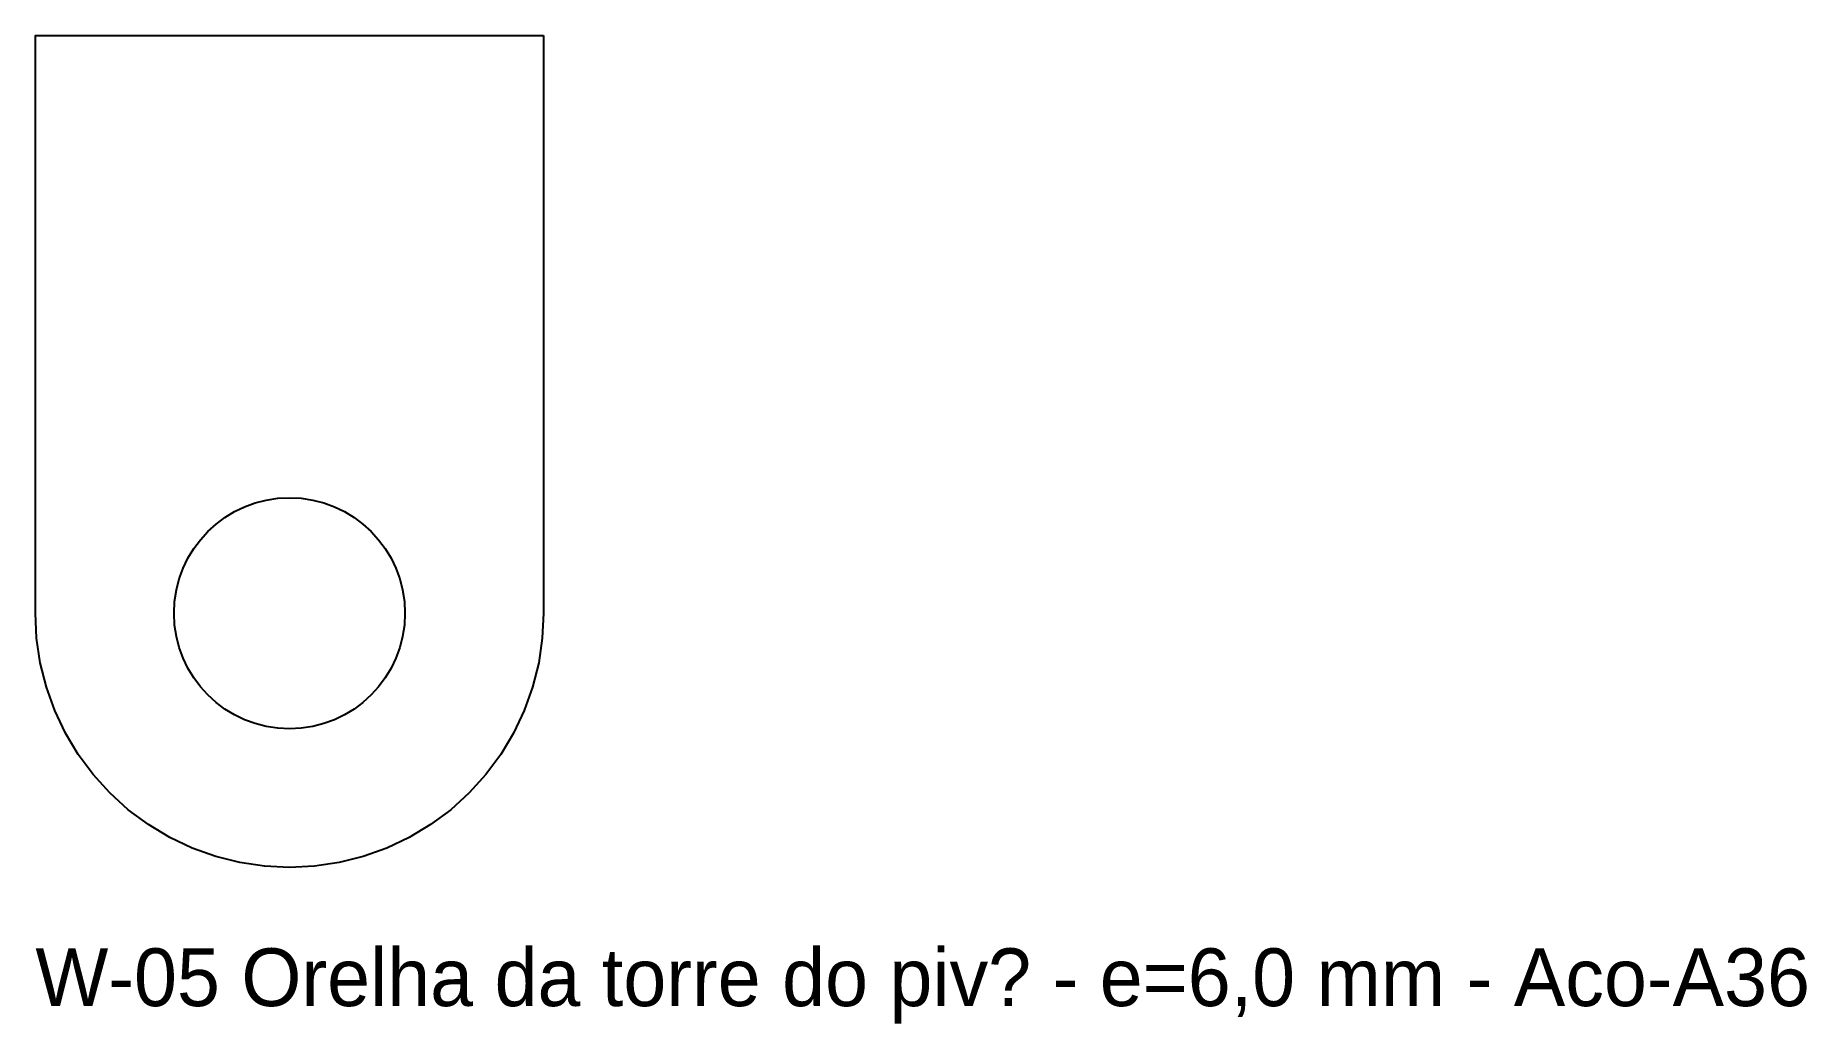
# Model space of a CAD drawing. Header units: millimetres. Extents: x 0 to 153, y -14 to 72.
import ezdxf

# ---------------------------------------------------------------- set-up
doc = ezdxf.new("R2010")
doc.units = ezdxf.units.MM

msp = doc.modelspace()

# ---------------------------------------------------------------- linework, layer by layer
at = {"layer": 'CORTE'}
msp.add_lwpolyline([(44, 72), (44, 22), (43.8941, 19.8436), (43.5773, 17.708), (43.0527, 15.6137), (42.3253, 13.581), (41.4023, 11.6293), (40.2923, 9.7775), (39.0062, 8.0433), (37.5563, 6.4437), (35.9567, 4.9938), (34.2225, 3.7077), (32.3707, 2.5977), (30.419, 1.6747), (28.3863, 0.9473), (26.292, 0.4227), (24.1564, 0.1059), (22, 0), (19.8436, 0.1059), (17.708, 0.4227), (15.6137, 0.9473), (13.581, 1.6747), (11.6293, 2.5977), (9.7775, 3.7077), (8.0433, 4.9938), (6.4437, 6.4437), (4.9938, 8.0433), (3.7077, 9.7775), (2.5977, 11.6293), (1.6747, 13.581), (0.9473, 15.6137), (0.4227, 17.708), (0.1059, 19.8436), (0, 22), (0, 72)], close=True, dxfattribs=at)
at = {"layer": 'FUROS'}
msp.add_circle((22, 22), 10, dxfattribs=at)

# ---------------------------------------------------------------- texts
at = {"layer": 'GRAVAR-NAO'}
msp.add_text('W-05 Orelha da torre do piv? - e=6,0 mm - Aco-A36', height=5, dxfattribs=at).set_placement((0, -12))

doc.saveas('drawing.dxf')
